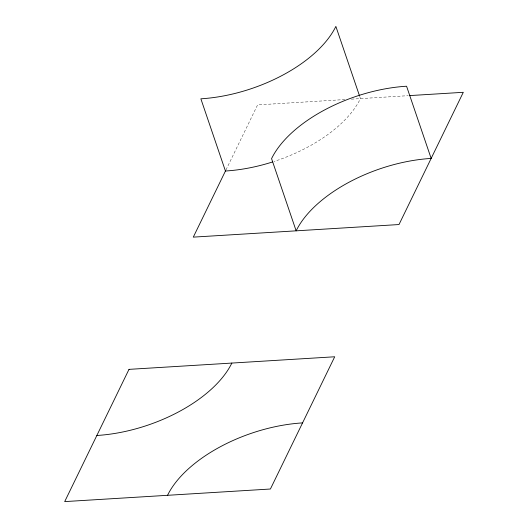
<?xml version="1.0" encoding="UTF-8"?>
<svg xmlns="http://www.w3.org/2000/svg" width="528" height="528" viewBox="0 0 528 528"><rect width="100%" height="100%" fill="white"/><g stroke="black" fill="none" stroke-linecap="round" stroke-linejoin="round"><path stroke-width="0.4" stroke-dasharray="2.64 1.98" d="M225.984 169.904L257.591 104.894L344.817 99.561M351.397 99.158L408.17 95.68M359.654 96.274L360.446 98.604A112.055 58.885 -18.8 0 1 273.992 161.495"/><path stroke-width="0.79" d="M225.628 170.643L193.294 237.131L399.003 224.545L463.3 92.308L409.82 95.581M359.39 95.495L335.867 26.4A112.055 58.885 -18.8 0 1 200.864 98.809L225.443 171.013A112.055 58.885 -18.8 0 0 272.468 161.984M167.554 495.304A112.055 58.885 -18.8 0 1 302.557 422.895M231.851 363.073A112.055 58.885 -18.8 0 1 96.848 435.481M128.997 369.362L64.7 501.6L270.409 489.014L334.706 356.776L128.997 369.362M431.152 158.426L406.573 86.222A112.055 58.885 -18.8 0 0 271.57 158.638L296.149 230.835A112.055 58.885 -18.8 0 1 431.152 158.426"/></g></svg>
